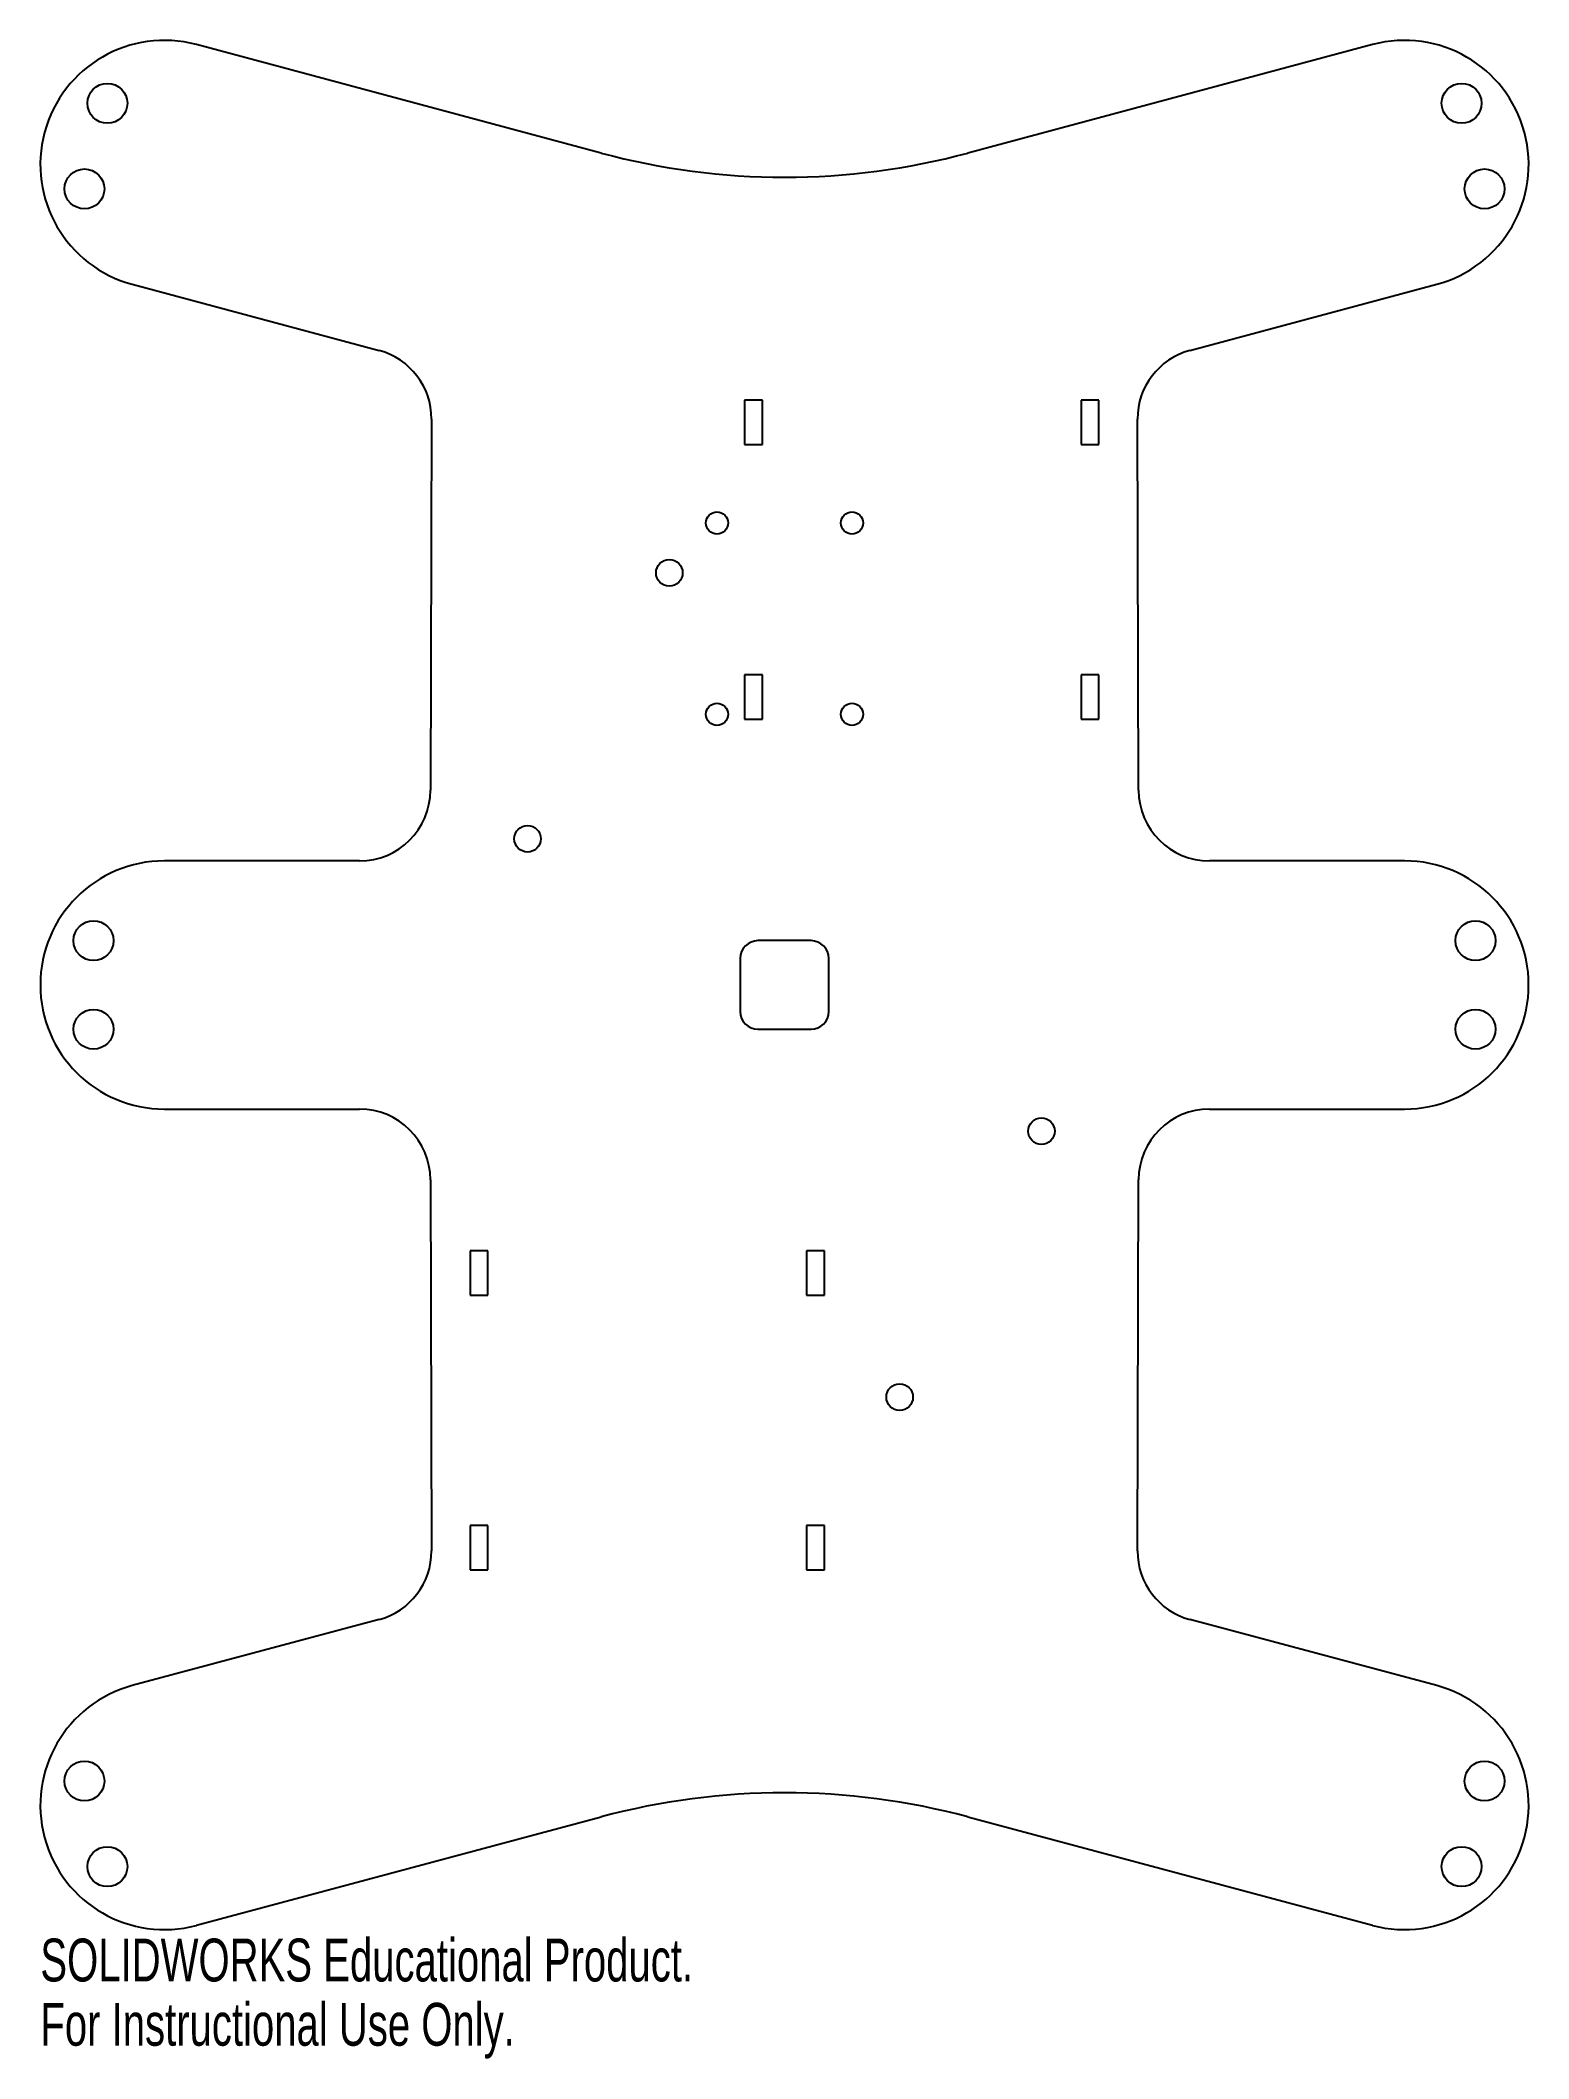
# Model space of a CAD drawing. Header units: millimetres. Extents: x -84 to 84, y -121 to 107.
import ezdxf

# ---------------------------------------------------------------- set-up
doc = ezdxf.new("R2010")
doc.units = ezdxf.units.MM
doc.styles.add('SLDTEXTSTYLE0', font='TXT', dxfattribs={"width": 0.7})

msp = doc.modelspace()

# ---------------------------------------------------------------- linework, layer by layer
at = {"color": 7, "linetype": 'Continuous', "lineweight": 25}
for p, q in [((-20.71, 93.87), (-66.38, 106.1)), ((66.38, 106.1), (20.71, 93.87)), ((-73.62, 79.06), (-45.77, 71.59)), ((45.77, 71.59), (73.62, 79.06)), ((-39.84, 63.84), (-39.97, 21.97)), ((-4.5, 66), (-4.5, 61)), ((-2.5, 66), (-4.5, 66)), ((-2.5, 61), (-2.5, 66)), ((33.5, 66), (33.5, 61)), ((35.5, 66), (33.5, 66)), ((35.5, 61), (35.5, 66)), ((39.97, 21.97), (39.84, 63.84)), ((-4.5, 61), (-2.5, 61)), ((33.5, 61), (35.5, 61)), ((-4.5, 35), (-4.5, 30)), ((-2.5, 35), (-4.5, 35)), ((-2.5, 30), (-2.5, 35)), ((33.5, 35), (33.5, 30)), ((35.5, 35), (33.5, 35)), ((35.5, 30), (35.5, 35)), ((-4.5, 30), (-2.5, 30)), ((33.5, 30), (35.5, 30)), ((-47.97, 14), (-70, 14)), ((70, 14), (47.97, 14)), ((3, 5), (-3, 5)), ((-5, 3), (-5, -3)), ((5, -3), (5, 3)), ((-3, -5), (3, -5)), ((-70, -14), (-47.97, -14)), ((47.97, -14), (70, -14)), ((-39.97, -21.97), (-39.84, -63.84)), ((39.84, -63.84), (39.97, -21.97)), ((-35.5, -30), (-35.5, -35)), ((-33.5, -30), (-35.5, -30)), ((-33.5, -35), (-33.5, -30)), ((4.5, -30), (2.5, -30)), ((2.5, -30), (2.5, -35)), ((4.5, -35), (4.5, -30)), ((-35.5, -35), (-33.5, -35)), ((2.5, -35), (4.5, -35)), ((-35.5, -61), (-35.5, -66)), ((-33.5, -61), (-35.5, -61)), ((-33.5, -66), (-33.5, -61)), ((4.5, -61), (2.5, -61)), ((2.5, -61), (2.5, -66)), ((4.5, -66), (4.5, -61)), ((-35.5, -66), (-33.5, -66)), ((2.5, -66), (4.5, -66)), ((-45.77, -71.59), (-73.62, -79.06)), ((73.62, -79.06), (45.77, -71.59)), ((-66.38, -106.1), (-20.71, -93.87)), ((20.71, -93.87), (66.38, -106.1))]:
    msp.add_line(p, q, dxfattribs=at)
for centre, radius in [((-76.43, 99.48), 2.25), ((76.43, 99.48), 2.25), ((-79.02, 89.82), 2.25), ((79.02, 89.82), 2.25), ((-7.62, 52.13), 1.25), ((7.62, 52.13), 1.25), ((-13, 46.5), 1.5), ((-7.62, 30.54), 1.25), ((7.62, 30.54), 1.25), ((-29, 16.5), 1.5), ((-78, 5), 2.25), ((78, 5), 2.25), ((-78, -5), 2.25), ((78, -5), 2.25), ((29, -16.5), 1.5), ((13, -46.5), 1.5), ((-79.02, -89.82), 2.25), ((79.02, -89.82), 2.25), ((-76.43, -99.48), 2.25), ((76.43, -99.48), 2.25)]:
    msp.add_circle(centre, radius, dxfattribs=at)
for centre, radius, start, end in [((-70, 92.58), 14, 75, 255), ((70, 92.58), 14, 285, 105), ((0, 171.14), 80, 255, 285), ((-47.84, 63.87), 8, 359.8118, 75), ((47.84, 63.87), 8, 105, 180.1882), ((-47.97, 22), 8, 270, 359.8118), ((47.97, 22), 8, 180.1882, 270), ((-70, 0), 14, 90, 270), ((70, 0), 14, 270, 90), ((-3, 3), 2, 90, 180), ((3, 3), 2, 0, 90), ((-3, -3), 2, 180, 270), ((3, -3), 2, 270, 0), ((-47.97, -22), 8, 0.1882, 90), ((47.97, -22), 8, 90, 179.8118), ((-47.84, -63.87), 8, 285, 0.1882), ((47.84, -63.87), 8, 179.8118, 255), ((-70, -92.58), 14, 105, 285), ((70, -92.58), 14, 255, 75), ((0, -171.14), 80, 75, 105)]:
    msp.add_arc(centre, radius, start, end, dxfattribs=at)

# ---------------------------------------------------------------- texts
at = {"color": 7, "linetype": 'Continuous', "char_height": 4.8336, "attachment_point": 1, "style": 'SLDTEXTSTYLE0'}
for s, insert in [('SOLIDWORKS Educational Product.', (-84, -107.6)), ('For Instructional Use Only.', (-84, -114.85))]:
    msp.add_mtext(s, dxfattribs=dict(at, insert=insert))

doc.saveas('drawing.dxf')
